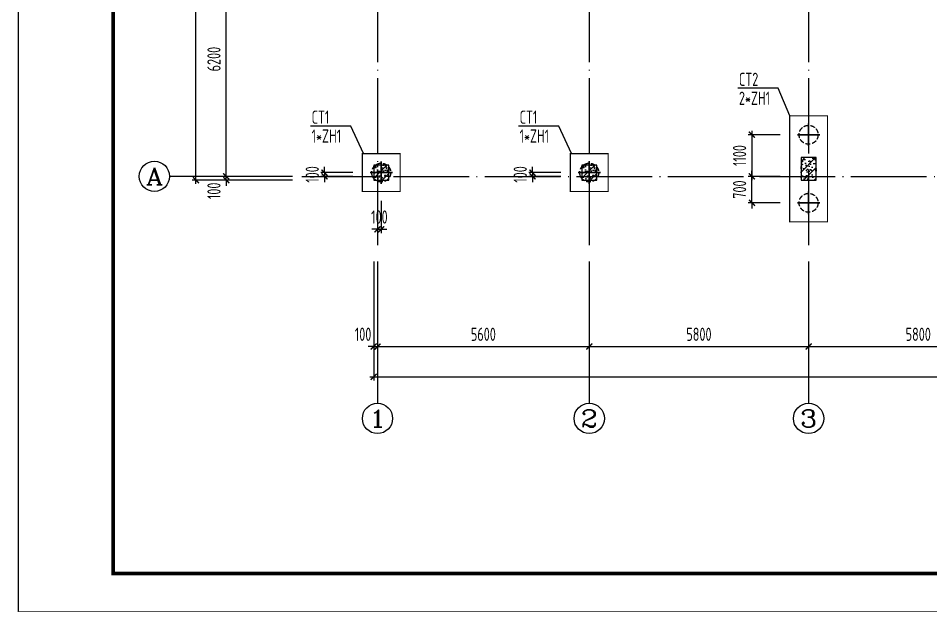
# Model space of a CAD drawing. Extents: x 287065 to 1473467, y 284802 to 344222.
# Drawn here: x 581847 to 605977, y 284802 to 300492 of the extents above; entities that cross this region are included whole.
import ezdxf
from ezdxf.enums import TextEntityAlignment as Align

# ---------------------------------------------------------------- set-up
doc = ezdxf.new("R2010")
doc.units = 0
doc.header["$LTSCALE"] = 1000
doc.linetypes.add('DASH', pattern=[0.35, 0.25, -0.1])
doc.linetypes.add('DOTE', pattern=[2.42, 2, -0.2, 0.02, -0.2])
doc.layers.get('0').update_dxf_attribs({"linetype": 'CONTINUOUS'})
doc.layers.get('DEFPOINTS').update_dxf_attribs({"linetype": 'CONTINUOUS'})
for name, color, linetype in [('AXIS', 8, 'DOTE'), ('AXIS_DIM', 3, 'CONTINUOUS'), ('AXIS_TEXT', 3, 'CONTINUOUS'), ('BASE', 7, 'CONTINUOUS'), ('COLU', 7, 'CONTINUOUS'), ('CT', 255, 'CONTINUOUS'), ('DIM', 3, 'CONTINUOUS'), ('DOTE', 8, 'DOTE'), ('FRAME', 3, 'CONTINUOUS'), ('TEXT', 7, 'CONTINUOUS'), ('TK', 211, 'CONTINUOUS'), ('ZJ', 1, 'CONTINUOUS'), ('柱涂实', 54, 'CONTINUOUS')]:
    doc.layers.add(name, color=color, linetype=linetype)
doc.styles.add('_TCH_AXIS', font='COMPLEX', dxfattribs={"bigfont": 'GBCBIG'})
doc.styles.add('COMPLEX', font='COMPLEX')
doc.styles.add('TSSD_Dimension', font='tssdeng.shx', dxfattribs={"width": 0.7, "bigfont": 'hztxt.shx'})
doc.styles.add('TSSD_Rein', font='tssdeng.shx', dxfattribs={"width": 0.7, "bigfont": 'hztxt.shx'})
doc.dimstyles.new('TSSD_100_100', dxfattribs={"dimtxt": 350, "dimasz": 150, "dimexe": 100, "dimexo": 250, "dimgap": 150, "dimtad": 1, "dimdec": 0, "dimzin": 0, "dimdsep": 46, "dimtxsty": 'TSSD_Dimension', "dimblk": 'ARCHTICK', "dimcen": 0, "dimdle": 100, "dimclrd": 3, "dimclre": 3, "dimclrt": 7, "dimadec": 0, "dimazin": 0, "dimtfac": 1, "dimtdec": 0, "dimtix": 1, "dimtmove": 2, "dimatfit": 3, "dimfxl": 100, "dimtolj": 1, "dimtzin": 0, "dimarcsym": 0})

# ---------------------------------------------------------------- blocks, each defined once
blk = doc.blocks.new('_ARCHTICK')
at = {"color": 0}
blk.add_lwpolyline([(-0.53, -0.53, 0.25, 0.25, 0), (0.53, 0.53, 0.5, 0.5, 0)], format="xyseb", dxfattribs=at)
blk = doc.blocks.new('*D9')
at = {"layer": 'AXIS_DIM', "color": 3, "lineweight": -2}
for p, q in [((587347, 296312), (587347, 296462)), ((589097, 296312), (587247, 296312)), ((589097, 296212), (587247, 296212)), ((587347, 296212), (587347, 296312)), ((587347, 296212), (587347, 296062))]:
    blk.add_line(p, q, dxfattribs=at)
at = {"layer": 'DEFPOINTS', "color": 0}
for p in [(587347, 296312), (589347, 296312), (589347, 296212)]:
    blk.add_point(p, dxfattribs=at)
at = {"layer": 'AXIS_DIM', "color": 3, "lineweight": -2, "xscale": 150, "yscale": 150, "zscale": 150}
for p, rotation in [((587347, 296312), 270), ((587347, 296212), 90)]:
    blk.add_blockref('_ARCHTICK', p, dxfattribs=dict(at, rotation=rotation))
at = {"layer": 'AXIS_DIM', "color": 7, "insert": (587022, 295929), "char_height": 350, "attachment_point": 5, "rotation": 90, "style": 'TSSD_Dimension'}
blk.add_mtext('\\A1;100', dxfattribs=at)
blk = doc.blocks.new('*D10')
at = {"layer": 'AXIS_DIM', "color": 3, "lineweight": -2}
for p, q in [((587347, 296212), (587347, 302612)), ((589097, 302512), (587247, 302512)), ((589097, 296312), (587247, 296312))]:
    blk.add_line(p, q, dxfattribs=at)
at = {"layer": 'DEFPOINTS', "color": 0}
for p in [(587347, 302512), (589347, 302512), (589347, 296312)]:
    blk.add_point(p, dxfattribs=at)
at = {"layer": 'AXIS_DIM', "color": 3, "lineweight": -2, "xscale": 150, "yscale": 150, "zscale": 150}
for p, rotation in [((587347, 302512), 90), ((587347, 296312), 270)]:
    blk.add_blockref('_ARCHTICK', p, dxfattribs=dict(at, rotation=rotation))
at = {"layer": 'AXIS_DIM', "color": 7, "insert": (587022, 299412), "char_height": 350, "attachment_point": 5, "rotation": 90, "style": 'TSSD_Dimension'}
blk.add_mtext('\\A1;6200', dxfattribs=at)
blk = doc.blocks.new('*D15')
at = {"layer": 'AXIS_DIM', "color": 3, "lineweight": -2}
for p, q in [((589097, 321212), (586447, 321212)), ((586547, 296112), (586547, 321312)), ((589097, 296212), (586447, 296212))]:
    blk.add_line(p, q, dxfattribs=at)
at = {"layer": 'DEFPOINTS', "color": 0}
for p in [(586547, 321212), (589347, 321212), (589347, 296212)]:
    blk.add_point(p, dxfattribs=at)
at = {"layer": 'AXIS_DIM', "color": 3, "lineweight": -2, "xscale": 150, "yscale": 150, "zscale": 150}
for p, rotation in [((586547, 321212), 90), ((586547, 296212), 270)]:
    blk.add_blockref('_ARCHTICK', p, dxfattribs=dict(at, rotation=rotation))
at = {"layer": 'AXIS_DIM', "color": 7, "insert": (586222, 308712), "char_height": 350, "attachment_point": 5, "rotation": 90, "style": 'TSSD_Dimension'}
blk.add_mtext('\\A1;25000', dxfattribs=at)
blk = doc.blocks.new('*D16')
at = {"layer": 'AXIS_DIM', "color": 3, "lineweight": -2}
for p, q in [((591247, 294062), (591247, 291712)), ((591347, 294062), (591347, 291712)), ((591247, 291812), (591097, 291812)), ((591247, 291812), (591347, 291812)), ((591347, 291812), (591497, 291812))]:
    blk.add_line(p, q, dxfattribs=at)
at = {"layer": 'DEFPOINTS', "color": 0}
for p in [(591247, 294312), (591347, 294312), (591347, 291812)]:
    blk.add_point(p, dxfattribs=at)
at = {"layer": 'AXIS_DIM', "color": 3, "lineweight": -2, "xscale": 150, "yscale": 150, "zscale": 150}
blk.add_blockref('_ARCHTICK', (591247, 291812), dxfattribs=at)
at = {"layer": 'AXIS_DIM', "color": 3, "lineweight": -2, "xscale": 150, "yscale": 150, "zscale": 150, "rotation": 180}
blk.add_blockref('_ARCHTICK', (591347, 291812), dxfattribs=at)
at = {"layer": 'AXIS_DIM', "color": 7, "insert": (590965, 292137), "char_height": 350, "attachment_point": 5, "style": 'TSSD_Dimension'}
blk.add_mtext('\\A1;100', dxfattribs=at)
blk = doc.blocks.new('*D17')
at = {"layer": 'AXIS_DIM', "color": 3, "lineweight": -2}
for p, q in [((591347, 294062), (591347, 291712)), ((596947, 294062), (596947, 291712)), ((591247, 291812), (597047, 291812))]:
    blk.add_line(p, q, dxfattribs=at)
at = {"layer": 'DEFPOINTS', "color": 0}
for p in [(591347, 294312), (596947, 294312), (596947, 291812)]:
    blk.add_point(p, dxfattribs=at)
at = {"layer": 'AXIS_DIM', "color": 3, "lineweight": -2, "xscale": 150, "yscale": 150, "zscale": 150, "rotation": 180}
blk.add_blockref('_ARCHTICK', (591347, 291812), dxfattribs=at)
at = {"layer": 'AXIS_DIM', "color": 3, "lineweight": -2, "xscale": 150, "yscale": 150, "zscale": 150}
blk.add_blockref('_ARCHTICK', (596947, 291812), dxfattribs=at)
at = {"layer": 'AXIS_DIM', "color": 7, "insert": (594147, 292137), "char_height": 350, "attachment_point": 5, "style": 'TSSD_Dimension'}
blk.add_mtext('\\A1;5600', dxfattribs=at)
blk = doc.blocks.new('*D18')
at = {"layer": 'AXIS_DIM', "color": 3, "lineweight": -2}
for p, q in [((596947, 294062), (596947, 291712)), ((602747, 294062), (602747, 291712)), ((596847, 291812), (602847, 291812))]:
    blk.add_line(p, q, dxfattribs=at)
at = {"layer": 'DEFPOINTS', "color": 0}
for p in [(596947, 294312), (602747, 294312), (602747, 291812)]:
    blk.add_point(p, dxfattribs=at)
at = {"layer": 'AXIS_DIM', "color": 3, "lineweight": -2, "xscale": 150, "yscale": 150, "zscale": 150, "rotation": 180}
blk.add_blockref('_ARCHTICK', (596947, 291812), dxfattribs=at)
at = {"layer": 'AXIS_DIM', "color": 3, "lineweight": -2, "xscale": 150, "yscale": 150, "zscale": 150}
blk.add_blockref('_ARCHTICK', (602747, 291812), dxfattribs=at)
at = {"layer": 'AXIS_DIM', "color": 7, "insert": (599847, 292137), "char_height": 350, "attachment_point": 5, "style": 'TSSD_Dimension'}
blk.add_mtext('\\A1;5800', dxfattribs=at)
blk = doc.blocks.new('*D19')
at = {"layer": 'AXIS_DIM', "color": 3, "lineweight": -2}
for p, q in [((602747, 294062), (602747, 291712)), ((608547, 294062), (608547, 291712)), ((602647, 291812), (608647, 291812))]:
    blk.add_line(p, q, dxfattribs=at)
at = {"layer": 'DEFPOINTS', "color": 0}
for p in [(602747, 294312), (608547, 294312), (608547, 291812)]:
    blk.add_point(p, dxfattribs=at)
at = {"layer": 'AXIS_DIM', "color": 3, "lineweight": -2, "xscale": 150, "yscale": 150, "zscale": 150, "rotation": 180}
blk.add_blockref('_ARCHTICK', (602747, 291812), dxfattribs=at)
at = {"layer": 'AXIS_DIM', "color": 3, "lineweight": -2, "xscale": 150, "yscale": 150, "zscale": 150}
blk.add_blockref('_ARCHTICK', (608547, 291812), dxfattribs=at)
at = {"layer": 'AXIS_DIM', "color": 7, "insert": (605647, 292137), "char_height": 350, "attachment_point": 5, "style": 'TSSD_Dimension'}
blk.add_mtext('\\A1;5800', dxfattribs=at)
blk = doc.blocks.new('*D29')
at = {"layer": 'AXIS_DIM', "color": 3, "lineweight": -2}
for p, q in [((591247, 294062), (591247, 290912)), ((653747, 294062), (653747, 290912)), ((591147, 291012), (653847, 291012))]:
    blk.add_line(p, q, dxfattribs=at)
at = {"layer": 'DEFPOINTS', "color": 0}
for p in [(591247, 294312), (653747, 294312), (653747, 291012)]:
    blk.add_point(p, dxfattribs=at)
at = {"layer": 'AXIS_DIM', "color": 3, "lineweight": -2, "xscale": 150, "yscale": 150, "zscale": 150, "rotation": 180}
blk.add_blockref('_ARCHTICK', (591247, 291012), dxfattribs=at)
at = {"layer": 'AXIS_DIM', "color": 3, "lineweight": -2, "xscale": 150, "yscale": 150, "zscale": 150}
blk.add_blockref('_ARCHTICK', (653747, 291012), dxfattribs=at)
at = {"layer": 'AXIS_DIM', "color": 7, "insert": (622497, 291337), "char_height": 350, "attachment_point": 5, "style": 'TSSD_Dimension'}
blk.add_mtext('\\A1;62500', dxfattribs=at)
blk = doc.blocks.new('_AXISO')
blk.add_circle((0, 0), 0.5)
at = {"layer": 'AXIS_TEXT', "style": 'COMPLEX', "width": 1.041667}
blk.add_attdef('A', text='', height=0.56, dxfattribs=at).set_placement((-0.25, -0.28), (0.25, -0.28), align=Align.FIT)
blk = doc.blocks.new('*D30')
at = {"layer": 'DEFPOINTS', "color": 0}
for p in [(591347, 295912), (591447, 295912), (591447, 294912)]:
    blk.add_point(p, dxfattribs=at)
at = {"layer": 'DIM', "color": 3, "lineweight": -2}
for p, q in [((591347, 295662), (591347, 294812)), ((591447, 295662), (591447, 294812)), ((591347, 294912), (591197, 294912)), ((591347, 294912), (591447, 294912)), ((591447, 294912), (591597, 294912))]:
    blk.add_line(p, q, dxfattribs=at)
at = {"layer": 'DIM', "color": 3, "lineweight": -2, "xscale": 150, "yscale": 150, "zscale": 150}
blk.add_blockref('_ARCHTICK', (591347, 294912), dxfattribs=at)
at = {"layer": 'DIM', "color": 3, "lineweight": -2, "xscale": 150, "yscale": 150, "zscale": 150, "rotation": 180}
blk.add_blockref('_ARCHTICK', (591447, 294912), dxfattribs=at)
at = {"layer": 'DIM', "color": 7, "insert": (591397, 295237), "char_height": 350, "attachment_point": 5, "style": 'TSSD_Dimension'}
blk.add_mtext('\\A1;100', dxfattribs=at)
blk = doc.blocks.new('*D31')
at = {"layer": 'DEFPOINTS', "color": 0}
for p in [(590947, 296412), (589947, 296312), (590947, 296312)]:
    blk.add_point(p, dxfattribs=at)
at = {"layer": 'DIM', "color": 3, "lineweight": -2}
for p, q in [((589947, 296412), (589947, 296562)), ((590697, 296412), (589847, 296412)), ((589947, 296412), (589947, 296312)), ((590697, 296312), (589847, 296312)), ((589947, 296312), (589947, 296162))]:
    blk.add_line(p, q, dxfattribs=at)
at = {"layer": 'DIM', "color": 3, "lineweight": -2, "xscale": 150, "yscale": 150, "zscale": 150}
for p, rotation in [((589947, 296412), 270), ((589947, 296312), 90)]:
    blk.add_blockref('_ARCHTICK', p, dxfattribs=dict(at, rotation=rotation))
at = {"layer": 'DIM', "color": 7, "insert": (589622, 296362), "char_height": 350, "attachment_point": 5, "rotation": 90, "style": 'TSSD_Dimension'}
blk.add_mtext('\\A1;100', dxfattribs=at)
blk = doc.blocks.new('*D32')
at = {"layer": 'DEFPOINTS', "color": 0}
for p in [(596447, 296412), (595447, 296312), (596447, 296312)]:
    blk.add_point(p, dxfattribs=at)
at = {"layer": 'DIM', "color": 3, "lineweight": -2}
for p, q in [((595447, 296412), (595447, 296562)), ((596197, 296412), (595347, 296412)), ((595447, 296412), (595447, 296312)), ((596197, 296312), (595347, 296312)), ((595447, 296312), (595447, 296162))]:
    blk.add_line(p, q, dxfattribs=at)
at = {"layer": 'DIM', "color": 3, "lineweight": -2, "xscale": 150, "yscale": 150, "zscale": 150}
for p, rotation in [((595447, 296412), 270), ((595447, 296312), 90)]:
    blk.add_blockref('_ARCHTICK', p, dxfattribs=dict(at, rotation=rotation))
at = {"layer": 'DIM', "color": 7, "insert": (595122, 296362), "char_height": 350, "attachment_point": 5, "rotation": 90, "style": 'TSSD_Dimension'}
blk.add_mtext('\\A1;100', dxfattribs=at)
blk = doc.blocks.new('TK-A2+(1041X420)')
at = {"layer": 'FRAME', "lineweight": 18}
blk.add_line((529123, 307842), (529123, 349842), dxfattribs=at)
at = {"layer": 'FRAME'}
for points in [[(529133, 349852, 20, 20, 0), (529133, 307852, 20, 20, 0), (633223, 307852, 20, 20, 0), (633223, 349852, 20, 20, 0)], [(531633, 348852, 100, 100, 0), (531633, 308852, 100, 100, 0), (632223, 308852, 100, 100, 0), (632223, 348852, 100, 100, 0)]]:
    blk.add_lwpolyline(points, format="xyseb", close=True, dxfattribs=at)
blk = doc.blocks.new('*D121')
at = {"layer": 'DEFPOINTS', "color": 0}
for p in [(602247, 297412), (601247, 296312), (602247, 296312)]:
    blk.add_point(p, dxfattribs=at)
at = {"layer": 'DIM', "color": 3, "lineweight": -2}
for p, q in [((601997, 297412), (601147, 297412)), ((601247, 297512), (601247, 296212)), ((601997, 296312), (601147, 296312))]:
    blk.add_line(p, q, dxfattribs=at)
at = {"layer": 'DIM', "color": 3, "lineweight": -2, "xscale": 150, "yscale": 150, "zscale": 150}
for p, rotation in [((601247, 297412), 90), ((601247, 296312), 270)]:
    blk.add_blockref('_ARCHTICK', p, dxfattribs=dict(at, rotation=rotation))
at = {"layer": 'DIM', "color": 7, "insert": (600922, 296862), "char_height": 350, "attachment_point": 5, "rotation": 90, "style": 'TSSD_Dimension'}
blk.add_mtext('\\A1;1100', dxfattribs=at)
blk = doc.blocks.new('A$C763315A6')
at = {"layer": 'CT', "const_width": 30}
blk.add_lwpolyline([(965, 2765), (-35, 2765), (-35, -35), (965, -35)], close=True, dxfattribs=at)
at = {"layer": 'DOTE', "ltscale": 0.1, "const_width": 45}
for points in [[(465, 2565), (465, 1965)], [(165, 2265), (765, 2265)], [(465, 765), (465, 165)], [(165, 465), (765, 465)]]:
    blk.add_lwpolyline(points, dxfattribs=at)
at = {"layer": 'ZJ', "linetype": 'DASH', "ltscale": 0.5}
for centre in [(465, 2265), (465, 465)]:
    blk.add_circle(centre, 250, dxfattribs=at)
blk = doc.blocks.new('*D122')
at = {"layer": 'DEFPOINTS', "color": 0}
for p in [(601247, 296312), (602247, 296312), (602247, 295612)]:
    blk.add_point(p, dxfattribs=at)
at = {"layer": 'DIM', "color": 3, "lineweight": -2}
for p, q in [((601247, 296312), (601247, 296462)), ((601997, 296312), (601147, 296312)), ((601247, 295612), (601247, 296312)), ((601997, 295612), (601147, 295612)), ((601247, 295612), (601247, 295462))]:
    blk.add_line(p, q, dxfattribs=at)
at = {"layer": 'DIM', "color": 3, "lineweight": -2, "xscale": 150, "yscale": 150, "zscale": 150}
for p, rotation in [((601247, 296312), 270), ((601247, 295612), 90)]:
    blk.add_blockref('_ARCHTICK', p, dxfattribs=dict(at, rotation=rotation))
at = {"layer": 'DIM', "color": 7, "insert": (600922, 295962), "char_height": 350, "attachment_point": 5, "rotation": 90, "style": 'TSSD_Dimension'}
blk.add_mtext('\\A1;700', dxfattribs=at)

msp = doc.modelspace()

# ---------------------------------------------------------------- hatches: boundary and pattern name
at = {"layer": '柱涂实'}
h = msp.add_hatch(dxfattribs=at)
h.set_pattern_fill('ARMORED', color=8, scale=40, style=0)
h.set_pattern_definition([(50, (8924.25, 37123.48), (286.90407, -25.10085), [30, -330]), (355, (8924.25, 37123.48), (-55.50053, 300.87685), [24, -264]), (100.4514, (8948.16, 37121.4), (231.40375, 275.77582), [25.49608, -280.45684]), (46.1842, (8924.25, 37203.5), (426.89642, -66.2076), [45, -495]), (96.6356, (8959.82, 37197.97), (373.86508, 389.64715), [38.24412, -420.6852]), (351.1842, (8924.25, 37203.5), (373.86478, 389.64744), [36, -396]), (21, (8964.25, 37183.48), (238.76282, -161.04756), [30, -330]), (326, (8964.25, 37183.48), (97.32613, 290.06002), [24, -264]), (71.4514, (8984.14, 37170.06), (336.08905, 129.0122), [25.49608, -280.45684]), (37.5, (8924.25, 37123.48), (4.863942, 133.157542), [0, -260.8, 0, -268, 0, -265]), (7.5, (8924.25, 37123.48), (105.227815, 157.764685), [0, -152.8, 0, -254.8, 0, -101]), (327.5, (8835.05, 37123.48), (213.528974, -9.021949), [0, -100, 0, -312, 0, -414]), (317.5, (8795.05, 37123.48), (233.27447, 40.041993), [0, -130, 0, -207.2, 0, -294]), (45, (8924.25, 37123.48), (-141.421356, 141.421356), [])])
h.paths.add_polyline_path([(602946.971, 296211.708), (602946.971, 296811.708), (602546.971, 296811.708), (602546.971, 296211.708)])
h = msp.add_hatch(dxfattribs=at)
h.set_pattern_fill('ARMORED', color=8, scale=40, style=0)
h.set_pattern_definition([(50, (210235, 241372.5), (286.90407, -25.10085), [30, -330]), (355, (210235, 241372.5), (-55.50053, 300.87685), [24, -264]), (100.4514, (210258.9, 241370.4), (231.40375, 275.77582), [25.49608, -280.45684]), (46.1842, (210235, 241452.5), (426.89642, -66.2076), [45, -495]), (96.6356, (210270.57, 241447), (373.8651, 389.64715), [38.2441, -420.6852]), (351.1842, (210235, 241452.5), (373.8648, 389.64744), [36, -396]), (21, (210275, 241432.5), (238.76282, -161.04756), [30, -330]), (326, (210275, 241432.5), (97.32613, 290.06002), [24, -264]), (71.4514, (210294.9, 241419.08), (336.08905, 129.0122), [25.49608, -280.45684]), (37.5, (210235, 241372.5), (4.863942, 133.157542), [0, -260.8, 0, -268, 0, -265]), (7.5, (210235, 241372.5), (105.227815, 157.764685), [0, -152.8, 0, -254.8, 0, -101]), (327.5, (210145.8, 241372.5), (213.528974, -9.02195), [0, -100, 0, -312, 0, -414]), (317.5, (210105.8, 241372.5), (233.27447, 40.04199), [0, -130, 0, -207.2, 0, -294]), (45, (210235, 241372.5), (-141.42136, 141.42136), [])])
h.paths.add_polyline_path([(591646.971, 296211.708), (591646.971, 296611.708), (591246.971, 296611.708), (591246.971, 296211.708)])
h = msp.add_hatch(dxfattribs=at)
h.set_pattern_fill('ARMORED', color=8, scale=40, style=0)
h.set_pattern_definition([(50, (215735, 241372.5), (286.90407, -25.10085), [30, -330]), (355, (215735, 241372.5), (-55.50053, 300.87685), [24, -264]), (100.4514, (215758.9, 241370.4), (231.40375, 275.77582), [25.49608, -280.45684]), (46.1842, (215735, 241452.5), (426.89642, -66.2076), [45, -495]), (96.6356, (215770.57, 241447), (373.8651, 389.64715), [38.2441, -420.6852]), (351.1842, (215735, 241452.5), (373.8648, 389.64744), [36, -396]), (21, (215775, 241432.5), (238.76282, -161.04756), [30, -330]), (326, (215775, 241432.5), (97.32613, 290.06002), [24, -264]), (71.4514, (215794.9, 241419.08), (336.08905, 129.0122), [25.49608, -280.45684]), (37.5, (215735, 241372.5), (4.863942, 133.157542), [0, -260.8, 0, -268, 0, -265]), (7.5, (215735, 241372.5), (105.227815, 157.764685), [0, -152.8, 0, -254.8, 0, -101]), (327.5, (215645.8, 241372.5), (213.528974, -9.02195), [0, -100, 0, -312, 0, -414]), (317.5, (215605.8, 241372.5), (233.27447, 40.04199), [0, -130, 0, -207.2, 0, -294]), (45, (215735, 241372.5), (-141.42136, 141.42136), [])])
h.paths.add_polyline_path([(597146.971, 296211.708), (597146.971, 296611.708), (596746.971, 296611.708), (596746.971, 296211.708)])

# ---------------------------------------------------------------- linework, layer by layer
at = {"layer": 'AXIS'}
for p, q in [((591346.971, 323111.708), (591346.971, 294311.708)), ((596946.971, 323111.708), (596946.971, 294311.708)), ((602746.971, 323111.708), (602746.971, 294311.708)), ((589346.971, 296311.708), (655646.971, 296311.708))]:
    msp.add_line(p, q, dxfattribs=at)
at = {"layer": 'AXIS_TEXT'}
for p, q in [((589096.971, 296311.708), (585846.971, 296311.708)), ((591346.971, 294061.708), (591346.971, 290311.708)), ((596946.971, 294061.708), (596946.971, 290311.708)), ((602746.971, 294061.708), (602746.971, 290311.708))]:
    msp.add_line(p, q, dxfattribs=at)
at = {"layer": 'COLU', "color": 8, "ltscale": 0.01}
for points in [[(602946.971, 296211.708), (602946.971, 296811.708), (602546.971, 296811.708), (602546.971, 296211.708)], [(591646.971, 296211.708), (591646.971, 296611.708), (591246.971, 296611.708), (591246.971, 296211.708)], [(597146.971, 296211.708), (597146.971, 296611.708), (596746.971, 296611.708), (596746.971, 296211.708)]]:
    msp.add_lwpolyline(points, close=True, dxfattribs=at)
at = {"layer": 'CT', "const_width": 30}
for points in [[(590946.971, 296911.708), (590946.971, 295911.708), (591946.971, 295911.708), (591946.971, 296911.708)], [(596446.971, 296911.708), (596446.971, 295911.708), (597446.971, 295911.708), (597446.971, 296911.708)]]:
    msp.add_lwpolyline(points, close=True, dxfattribs=at)
at = {"layer": 'DOTE', "ltscale": 0.1, "const_width": 45}
for points in [[(591446.971, 296711.708), (591446.971, 296111.708)], [(596946.971, 296711.708), (596946.971, 296111.708)], [(591146.971, 296411.708), (591746.971, 296411.708)], [(596646.971, 296411.708), (597246.971, 296411.708)]]:
    msp.add_lwpolyline(points, dxfattribs=at)
at = {"layer": 'TEXT'}
for points in [[(602246.971, 297911.708), (601945.265, 298641.65), (600872.485, 298641.65)], [(590974.424, 296911.708), (590645.265, 297641.65), (589572.485, 297641.65)], [(596474.424, 296911.708), (596145.265, 297641.65), (595072.485, 297641.65)]]:
    msp.add_lwpolyline(points, dxfattribs=at)
at = {"layer": 'ZJ', "linetype": 'DASH', "ltscale": 0.5}
for centre in [(591446.971, 296411.708), (596946.971, 296411.708)]:
    msp.add_circle(centre, 250, dxfattribs=at)

# ---------------------------------------------------------------- block references
at = {"layer": 'AXIS_TEXT'}
ref = msp.add_blockref('_AXISO', (585446.971, 296311.708), dxfattribs=dict(at, xscale=800, yscale=800, zscale=800))
ref.add_attrib('A', 'A', dxfattribs={"height": 452.548, "style": '_TCH_AXIS', "width": 1.166667}).set_placement((585220.697, 296085.434), (585673.245, 296085.434), align=Align.FIT)
ref = msp.add_blockref('_AXISO', (591346.971, 289911.708), dxfattribs=dict(at, xscale=800, yscale=800, zscale=800))
ref.add_attrib('A', '1', dxfattribs={"height": 452.548, "style": '_TCH_AXIS', "width": 2.333333}).set_placement((591120.697, 289685.434), (591573.245, 289685.434), align=Align.FIT)
ref = msp.add_blockref('_AXISO', (596946.971, 289911.708), dxfattribs=dict(at, xscale=800, yscale=800, zscale=800))
ref.add_attrib('A', '2', dxfattribs={"height": 452.548, "style": '_TCH_AXIS', "width": 1.5}).set_placement((596720.697, 289685.434), (597173.245, 289685.434), align=Align.FIT)
ref = msp.add_blockref('_AXISO', (602746.971, 289911.708), dxfattribs=dict(at, xscale=800, yscale=800, zscale=800))
ref.add_attrib('A', '3', dxfattribs={"height": 452.548, "style": '_TCH_AXIS', "width": 1.5}).set_placement((602520.697, 289685.434), (602973.245, 289685.434), align=Align.FIT)
at = {"layer": 'BASE'}
msp.add_blockref('A$C763315A6', (602281.969, 295146.709), dxfattribs=at)
at = {"layer": 'TK'}
msp.add_blockref('TK-A2+(1041X420)', (52724.247, -23040.14), dxfattribs=at)

# ---------------------------------------------------------------- texts
at = {"layer": 'TEXT', "style": 'TSSD_Rein', "width": 0.7}
for s, p in [('CT2', (600904.76, 298701.65)), ('2*ZH1', (600904.76, 298201.65)), ('CT1', (589604.76, 297701.65)), ('CT1', (595104.76, 297701.65)), ('1*ZH1', (589604.76, 297201.65)), ('1*ZH1', (595104.76, 297201.65))]:
    msp.add_text(s, height=350, dxfattribs=at).set_placement(p)

# ---------------------------------------------------------------- dimensions: what is measured, and where the dimension line sits
at = {"layer": 'AXIS_DIM'}
for p1, p2, distance, picture, middle in [((589346.971, 296211.708), (589346.971, 321211.708), 2800, '*D15', (586221.971, 308711.708)), ((589346.971, 296311.708), (589346.971, 302511.708), 2000, '*D10', (587021.971, 299411.708)), ((591246.971, 294311.708), (653746.971, 294311.708), -3300, '*D29', (622496.971, 291336.708)), ((591346.971, 294311.708), (596946.971, 294311.708), -2500, '*D17', (594146.971, 292136.708)), ((596946.971, 294311.708), (602746.971, 294311.708), -2500, '*D18', (599846.971, 292136.708)), ((602746.971, 294311.708), (608546.971, 294311.708), -2500, '*D19', (605646.971, 292136.708))]:
    dim = msp.add_aligned_dim(p1=p1, p2=p2, distance=distance, dimstyle='TSSD_100_100', dxfattribs=at)
    dim.commit()
    dim.dimension.update_dxf_attribs({"geometry": picture, "text_midpoint": middle})
for base, p1, p2, angle, picture, middle in [((587346.971, 296311.708), (589346.971, 296211.708), (589346.971, 296311.708), 90, '*D9', (587021.971, 295929.464)), ((591346.971, 291811.708), (591246.971, 294311.708), (591346.971, 294311.708), 0, '*D16', (590964.728, 292136.708))]:
    dim = msp.add_linear_dim(base=base, p1=p1, p2=p2, angle=angle, dimstyle='TSSD_100_100', dxfattribs=at)
    dim.commit()
    dim.dimension.update_dxf_attribs({"geometry": picture, "text_midpoint": middle, "dimtype": 129})
at = {"layer": 'DIM'}
for base, p1, p2, angle, picture, middle in [((601246.971, 296311.708), (602246.971, 297411.708), (602246.971, 296311.708), 270, '*D121', (600921.971, 296861.708)), ((589946.971, 296311.708), (590946.971, 296411.708), (590946.971, 296311.708), 270, '*D31', (589621.971, 296361.708)), ((595446.971, 296311.708), (596446.971, 296411.708), (596446.971, 296311.708), 270, '*D32', (595121.971, 296361.708)), ((601246.971, 296311.708), (602246.971, 295611.708), (602246.971, 296311.708), 90, '*D122', (600921.971, 295961.708))]:
    dim = msp.add_linear_dim(base=base, p1=p1, p2=p2, angle=angle, dimstyle='TSSD_100_100', dxfattribs=at)
    dim.commit()
    dim.dimension.update_dxf_attribs({"geometry": picture, "text_midpoint": middle})
dim = msp.add_linear_dim(base=(591446.971, 294911.708), p1=(591346.971, 295911.708), p2=(591446.971, 295911.708), dimstyle='TSSD_100_100', dxfattribs=at)
dim.commit()
dim.dimension.update_dxf_attribs({"geometry": '*D30', "text_midpoint": (591396.971, 295236.708)})

doc.saveas('drawing.dxf')
